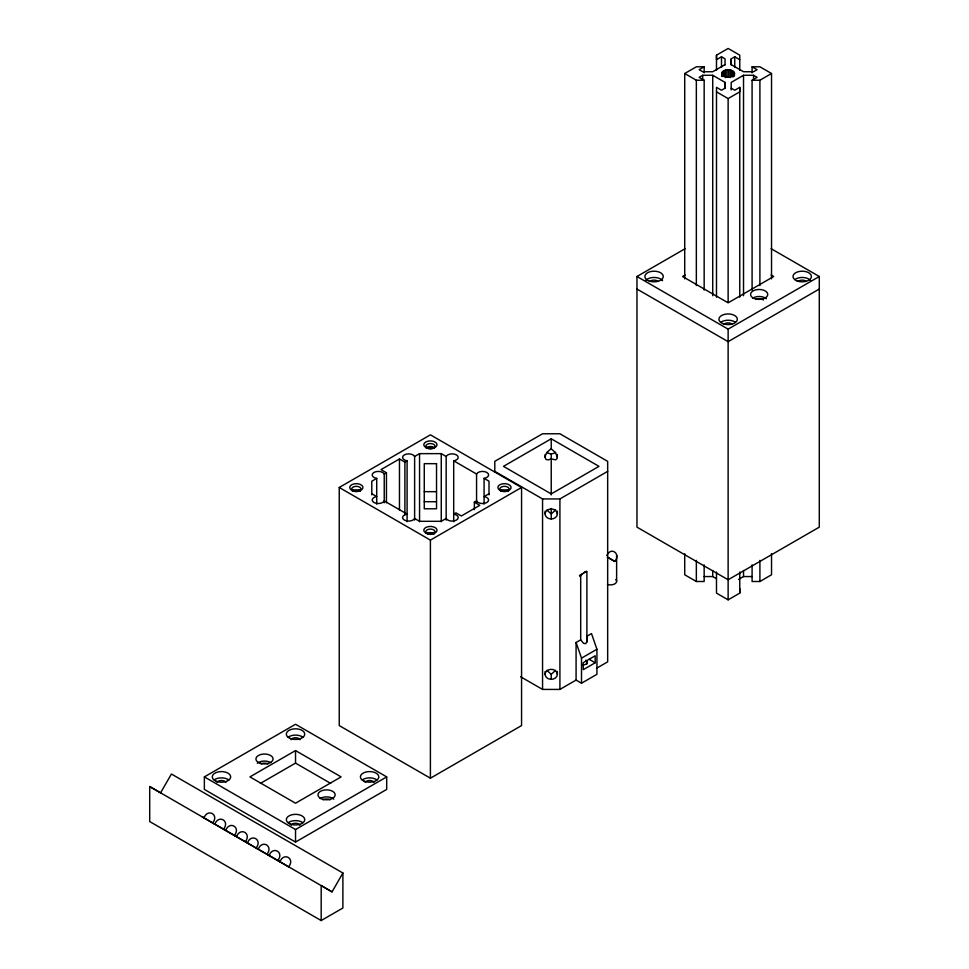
<?xml version="1.0" encoding="UTF-8"?>
<svg xmlns="http://www.w3.org/2000/svg" width="969" height="969" viewBox="0 0 969 969"><rect width="100%" height="100%" fill="white"/><g stroke="black" fill="none" stroke-linecap="round" stroke-linejoin="round"><path stroke-width="1.45" d="M739.759 70.265L739.759 55.172L728.131 48.45L716.491 55.172L716.491 59.678L721.493 56.783L725.054 58.843L725.054 64.887M704.16 290.094L704.16 80.233L699.158 77.338L702.719 75.279L712.724 75.279L725.054 82.401L725.054 88.179L721.493 90.238L716.491 87.343L716.491 297.192M739.759 59.678L734.756 56.783L731.195 58.843L731.195 64.62L743.526 71.742L753.531 71.742L757.092 69.683L752.089 66.8L752.089 72.832M716.491 571.989L716.491 593.125L728.131 599.847L739.759 593.125L739.759 588.619M731.195 88.179L734.756 90.238L739.759 87.343L739.759 91.861L728.131 98.572L716.491 91.861M721.76 72.929C722.159 78.622 732.988 78.743 734.563 73.632C733.206 68.508 724.073 68.508 721.76 72.929L721.76 75.945M606.8 555.431C611.342 546.068 621.165 554.244 614.806 561.439L607.49 557.223M557.369 454.509L557.163 458.543L555.576 459.875L551.228 458.834L548.163 459.936L545.91 459.403C543.439 455.394 548.03 450.876 551.228 448.804L551.228 438.787L503.48 466.355L551.228 493.924L598.987 466.355L551.228 438.787M149.71 786.549L332.04 891.868L342.893 873.008L171.416 774.013L160.563 792.872L149.71 786.549L149.71 821.555L321.187 920.55L342.893 908.014L342.893 873.008M203.975 817.933C207.741 807.928 219.418 814.675 212.659 822.947L202.182 816.879L203.005 817.351M225.68 830.457C229.447 820.452 241.124 827.211 234.365 835.472L223.887 829.403L224.711 829.876M236.533 836.731C240.3 826.714 251.976 833.473 245.218 841.746L234.74 835.678L235.564 836.138M247.386 842.994C251.153 832.989 262.829 839.748 256.07 848.008L245.593 841.94L246.417 842.412M258.238 849.256C262.005 839.251 273.682 846.01 266.923 854.27L256.446 848.202L257.269 848.674M279.944 861.792C283.711 851.787 295.388 858.546 288.629 866.807L278.151 860.738L278.975 861.211M555.576 509.997L551.228 513.97L546.891 509.997M555.576 670.354L551.228 674.327L551.228 679.342M684.72 278.854L684.72 73.511L696.348 66.8L704.16 66.8L704.16 72.832M704.16 66.8L699.158 69.683L702.719 71.742L712.724 71.742L725.054 64.62M752.089 290.094L752.089 80.233L757.092 77.338L753.531 75.279L743.526 75.279L731.195 82.401L731.195 89.947M752.089 80.233L759.902 80.233L771.53 73.511L771.53 278.854M771.106 248.682L819.289 276.504L819.289 527.136L728.131 579.765L636.96 527.136L636.96 276.504L685.144 248.682M685.144 275.002L682.539 276.504L728.131 302.825L773.71 276.504L771.106 275.002M339.235 487.48L430.406 434.839L521.564 487.48L521.564 725.575L430.406 778.204L339.235 725.575L339.235 487.48L430.406 540.108L521.564 487.48M453.698 521.697L453.698 460.82A6.141 3.549 0 0 0 456.447 454.897A6.141 3.549 0 0 0 446.176 456.484L441.258 453.637L419.553 453.637L414.623 456.484A6.141 3.549 0 0 0 404.352 454.897A6.141 3.549 0 0 0 407.101 460.82L404.897 462.104L399.47 458.967L381.023 469.614L386.449 472.751L386.449 502.826M386.449 472.751L384.233 474.023A6.141 3.549 0 0 0 373.961 472.436A6.141 3.549 0 0 0 376.723 478.371L371.793 481.205L371.793 494.832M636.96 276.504L728.131 329.133L819.289 276.504M819.289 289.041L728.131 341.669L636.96 289.041M474.35 509.718L474.35 502.196L476.566 500.925A6.141 3.549 0 0 0 486.838 502.511A6.141 3.549 0 0 0 484.088 496.588L489.006 493.742M494.796 471.37L542.555 498.938L559.912 498.938L607.672 471.37M204.362 776.896L295.533 724.267L386.692 776.896L386.692 789.42L295.533 842.061L204.362 789.42L204.362 776.896L295.533 829.525L386.692 776.896M579.45 575.501L586.608 571.371A7.328 1.817 -48.3 0 0 585.918 571.456M295.533 750.575L249.941 776.896L295.533 803.216L341.112 776.896L295.533 750.575L295.533 763.112L260.37 783.412M520.607 676.75L542.555 689.419L559.912 689.419L576.083 680.081L576.083 642.483L580.697 639.831L580.697 575.162M576.083 680.081L581.509 683.218L581.509 658.145L596.928 649.254L591.502 633.593L586.887 636.245L587.02 641.333L585.748 643.67L583.544 643.331L580.697 639.831M738.596 579.401L743.526 576.555L752.101 576.555M595.184 662.784L583.253 669.676L583.253 662.663L595.184 655.771L595.184 662.784L589.152 659.308M596.468 668.307L607.672 661.851L607.672 461.341L559.912 433.773L542.555 433.773L494.796 461.341L494.796 471.927M581.509 683.218L596.928 674.315L596.928 649.254M752.089 564.891L752.089 581.497L759.902 581.497L771.53 574.774L771.53 553.638M752.089 66.8L759.902 66.8L771.53 73.511M684.72 73.511L696.348 80.233L704.16 80.233M424.265 491.671L436.534 491.671M704.148 576.555L712.724 576.555L716.43 578.687M684.72 553.638L684.72 574.774L696.348 581.497L704.16 581.497L704.16 564.891M424.265 501.688L436.534 501.724M213.858 823.614L213.035 823.141L214.827 824.195C218.594 814.19 230.271 820.949 223.512 829.21L214.827 824.171M268.122 854.937L267.299 854.476L269.091 855.53C272.858 845.513 284.535 852.272 277.776 860.533L269.091 855.506M453.698 460.82L476.566 474.023A6.141 3.549 0 0 1 486.838 472.436A6.141 3.549 0 0 1 484.088 478.371L484.088 504.159M484.088 478.371L489.006 481.205L489.006 494.832M607.369 557.151L614.806 561.439M474.35 502.196L479.776 505.333L461.329 515.98L455.902 512.855L453.698 514.127A6.141 3.549 0 0 1 456.447 520.062A6.141 3.549 0 0 1 446.176 518.463L441.258 521.31L419.553 521.31L414.623 518.463A6.141 3.549 0 0 1 404.352 520.062A6.141 3.549 0 0 1 407.101 514.127L384.233 500.925A6.141 3.549 0 0 1 373.961 502.511A6.141 3.549 0 0 1 376.723 496.588L371.793 493.742M295.533 763.112L330.695 783.412M332.04 891.868L321.187 885.545L321.187 920.55M551.228 448.804L555.576 452.777L557.369 457.368M551.228 674.327L546.891 670.354M576.083 642.483L581.509 658.145M759.902 80.233L759.902 285.564M759.902 560.361L759.902 581.497M753.531 75.279L753.531 79.809M743.526 75.279L743.526 295.727M743.526 570.511L743.526 576.555M739.759 87.343L739.759 297.217M739.759 571.989L739.759 593.125M734.756 56.783L734.756 67.358M734.417 72.699L734.417 75.715M733.872 71.827L733.872 76.357M732.964 71.052L732.964 77.096M731.752 70.434L731.752 76.478M731.195 58.843L731.195 64.887M730.311 70.01L730.311 77.556M728.736 69.804L728.736 77.363M728.131 98.572L728.131 302.401M728.131 329.133L728.131 599.847M727.113 69.841L727.113 77.387M725.563 70.095L725.563 77.641M725.054 82.401L725.054 88.445M724.17 70.567L724.17 76.612M723.031 71.234L723.031 75.764M722.208 72.033L722.208 76.563M721.493 56.783L721.493 67.358M716.491 55.172L716.491 70.265M712.724 75.279L712.724 295.727M712.724 570.511L712.724 576.555M702.719 75.279L702.719 79.809M696.348 80.233L696.348 285.564M696.348 560.361L696.348 581.497M616.623 555.346L616.623 581.339M586.887 571.589L586.887 642.265M586.887 661.306L586.887 664.092M559.912 498.938L559.912 689.419M557.369 511.123L557.369 513.97A6.141 5.015 0 0 1 548.163 518.318A6.141 5.015 0 0 1 548.163 509.633A6.141 5.015 0 0 1 557.369 513.97M557.369 671.481L557.369 674.327A6.141 5.015 0 0 1 548.163 678.675A6.141 5.015 0 0 1 548.163 669.991A6.141 5.015 0 0 1 557.369 674.327M551.228 453.819L551.228 494.917M551.228 508.446L551.228 518.984M545.099 454.509L545.099 457.368M545.099 511.123L545.099 513.97M545.099 671.481L545.099 674.327M542.555 498.938L542.555 689.419M476.566 474.023L476.566 502.79M446.176 456.484L446.176 520.062M441.258 453.637L441.258 521.77M430.406 540.108L430.406 778.204M419.553 453.637L419.553 521.77M414.623 456.484L414.623 520.062M407.101 460.82L407.101 521.697M404.897 462.104L404.897 514.733M399.47 458.967L399.47 510.094M384.233 474.023L384.233 502.79M376.723 478.371L376.723 504.159M295.533 829.525L295.533 842.061M798.202 281.434A4.603 2.653 0 0 1 806.184 281.434M755.687 299.433A4.906 2.834 0 0 1 763.415 300.027M794.871 279.544A9.205 5.317 0 0 1 810.69 280.719M720.803 322.314A9.205 5.317 0 0 1 735.41 322.277M752.756 298.137A8.6 4.966 0 0 1 766.358 298.731M724.134 324.203A4.603 2.653 0 0 1 732.116 324.203M645.56 280.719A9.205 5.317 0 0 1 654.087 277.449A9.205 5.317 0 0 1 662.578 280.756M650.066 281.434A4.603 2.653 0 0 1 658.048 281.434M426.493 447.472A5.523 3.186 0 0 1 427.644 446.963M428.976 446.648A5.523 3.186 0 0 1 433.167 446.963M500.488 491.162A4.603 2.653 0 0 1 508.459 491.162M500.561 490.229A5.523 3.186 0 0 1 501.712 489.72M507.235 489.72A5.523 3.186 0 0 1 508.374 490.229M426.408 448.393A4.603 2.653 0 0 1 434.391 448.393M352.341 491.162A4.603 2.653 0 0 1 360.323 491.162M427.147 533.374A4.603 2.653 0 0 1 434.391 533.919M426.493 532.998A5.523 3.186 0 0 1 427.644 532.49M433.167 532.49A5.523 3.186 0 0 1 434.306 532.998M352.425 490.229A5.523 3.186 0 0 1 353.564 489.72M359.099 489.72A5.523 3.186 0 0 1 360.238 490.229M615.799 579.571A6.141 3.549 0 0 1 614.831 583.847A6.141 3.549 0 0 1 607.418 584.416M555.576 452.353A6.141 5.015 0 0 1 546.891 452.353M582.272 665.061A4.906 2.834 0 0 0 587.02 661.488L586.524 660.81A4.906 2.834 0 0 0 585.748 660.216M579.922 576.555A7.328 1.817 -48.3 0 1 582.514 573.805M583.798 572.715A7.328 1.817 -48.3 0 1 584.961 571.916M365.156 782.467A4.603 2.653 0 0 1 369.601 780.505A4.603 2.653 0 0 1 374.046 782.467M323.089 799.825A4.906 2.834 0 0 1 330.041 799.825M362.273 779.936A9.205 5.317 0 0 1 376.88 779.912M261.012 763.984A4.906 2.834 0 0 1 267.965 763.984M257.294 763.281A8.6 4.966 0 0 1 270.896 762.688M288.241 737.143A9.205 5.317 0 0 1 302.849 737.179M288.205 822.705A9.205 5.317 0 0 1 302.812 822.669M291.075 739.71A4.603 2.653 0 0 1 295.533 737.736A4.603 2.653 0 0 1 299.978 739.71M320.158 798.529A8.6 4.966 0 0 1 333.76 799.122M291.075 825.237A4.603 2.653 0 0 1 295.533 823.262A4.603 2.653 0 0 1 299.978 825.237M214.173 779.912A9.205 5.317 0 0 1 228.781 779.936M217.008 782.467A4.603 2.653 0 0 1 221.453 780.505A4.603 2.653 0 0 1 225.91 782.467M436.534 463.666L424.265 463.666L424.265 508.786L436.534 508.786L436.534 463.666M722.547 323.501A9.205 5.317 0 0 0 737.264 319.94A9.205 5.317 0 0 0 724.57 314.356A9.205 5.317 0 0 0 722.547 323.501M753.434 298.125A8.6 4.966 0 0 0 767.581 295.436A8.6 4.966 0 0 0 756.486 289.707A8.6 4.966 0 0 0 753.434 298.125M796.615 280.731A9.205 5.317 0 0 0 811.332 277.182A9.205 5.317 0 0 0 798.65 271.599A9.205 5.317 0 0 0 796.615 280.731M648.431 280.707A9.205 5.317 0 0 0 663.184 277.219A9.205 5.317 0 0 0 650.562 271.586A9.205 5.317 0 0 0 648.431 280.707M501.215 490.859A4.603 2.653 0 0 0 508.919 489.672A4.603 2.653 0 0 0 503.274 486.414A4.603 2.653 0 0 0 501.215 490.859M427.147 448.09A4.603 2.653 0 0 0 434.851 446.903A4.603 2.653 0 0 0 429.206 443.645A4.603 2.653 0 0 0 427.147 448.09M425.718 532.95A6.626 3.828 0 0 0 436.801 531.23A6.626 3.828 0 0 0 428.686 526.542A6.626 3.828 0 0 0 425.718 532.95M427.147 533.628A4.603 2.653 0 0 0 434.851 532.429A4.603 2.653 0 0 0 429.206 529.171A4.603 2.653 0 0 0 427.147 533.628M425.718 447.424A6.626 3.828 0 0 0 436.801 445.704A6.626 3.828 0 0 0 428.686 441.016A6.626 3.828 0 0 0 425.718 447.424M353.079 490.859A4.603 2.653 0 0 0 360.783 489.672A4.603 2.653 0 0 0 355.138 486.414A4.603 2.653 0 0 0 353.079 490.859M351.638 490.181A6.626 3.828 0 0 0 362.733 488.461A6.626 3.828 0 0 0 354.618 483.773A6.626 3.828 0 0 0 351.638 490.181M499.786 490.181A6.626 3.828 0 0 0 510.869 488.461A6.626 3.828 0 0 0 502.754 483.773A6.626 3.828 0 0 0 499.786 490.181M289.901 738.342A9.205 5.317 0 0 0 304.654 734.841A9.205 5.317 0 0 0 292.032 729.209A9.205 5.317 0 0 0 289.901 738.342M259.789 763.124A8.6 4.966 0 0 0 273.076 759.248A8.6 4.966 0 0 0 260.613 754.548A8.6 4.966 0 0 0 259.789 763.124M289.949 823.88A9.205 5.317 0 0 0 304.666 820.331A9.205 5.317 0 0 0 291.972 814.747A9.205 5.317 0 0 0 289.949 823.88M320.836 798.517A8.6 4.966 0 0 0 334.983 795.828A8.6 4.966 0 0 0 323.888 790.098A8.6 4.966 0 0 0 320.836 798.517M364.017 781.123A9.205 5.317 0 0 0 378.734 777.574A9.205 5.317 0 0 0 366.052 771.99A9.205 5.317 0 0 0 364.017 781.123M215.833 781.099A9.205 5.317 0 0 0 230.586 777.61A9.205 5.317 0 0 0 217.964 771.978A9.205 5.317 0 0 0 215.833 781.099"/></g></svg>
